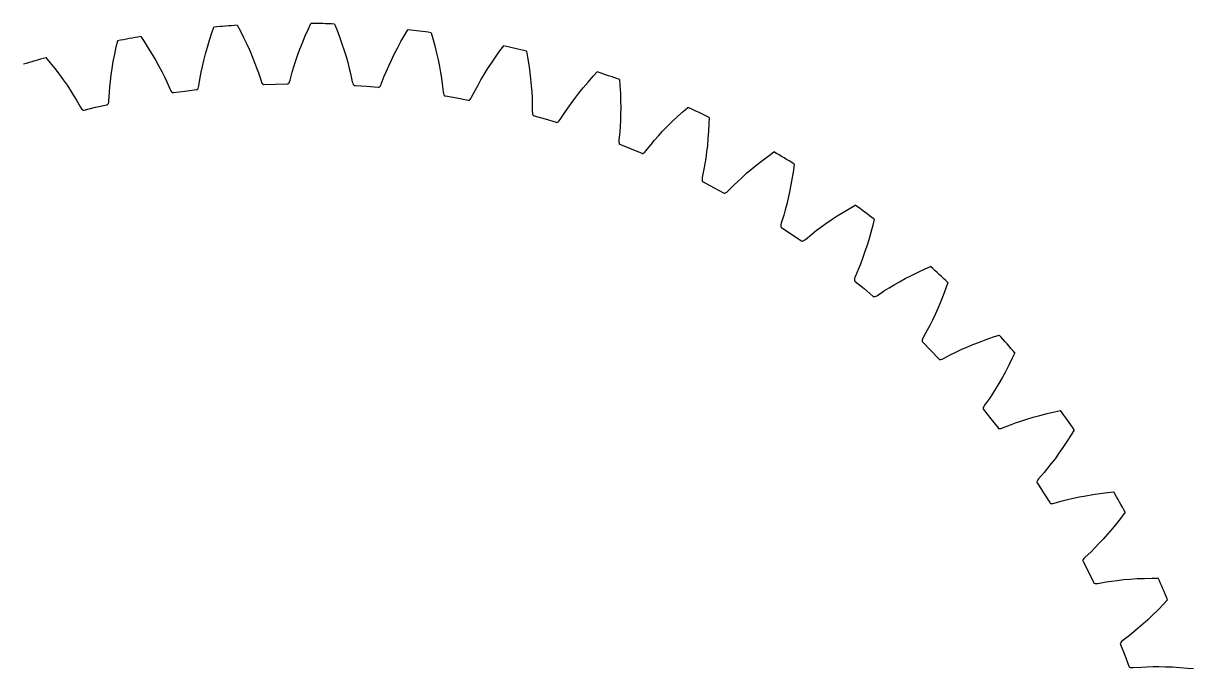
# Model space of a CAD drawing. Extents: x -27 to 210, y -94 to 94.
# Drawn here: x 88 to 205.2, y 29.9 to 94.5 of the extents above; entities that cross this region are included whole.
import ezdxf

# ---------------------------------------------------------------- set-up
doc = ezdxf.new("R2010")
doc.units = 0

msp = doc.modelspace()

# ---------------------------------------------------------------- linework, layer by layer
at = {"layer": 'layer0'}
for p, q in [((106.84, 93.55), (107.03, 94.12)), ((109.38, 94.3), (109.67, 93.77)), ((109.67, 93.77), (110.01, 93.08)), ((116.19, 93.23), (116.5, 93.94)), ((116.5, 93.94), (116.75, 94.49)), ((119.11, 94.43), (119.34, 93.87)), ((119.34, 93.87), (119.61, 93.15)), ((126.15, 93.34), (126.46, 93.86)), ((97.26, 92.16), (97.4, 92.75)), ((99.72, 93.17), (100.06, 92.67)), ((100.06, 92.67), (100.47, 92.02)), ((106.39, 92.1), (106.6, 92.81)), ((106.6, 92.81), (106.84, 93.55)), ((110.01, 93.08), (110.33, 92.41)), ((115.9, 92.55), (116.19, 93.23)), ((119.61, 93.15), (119.86, 92.45)), ((125.42, 92.02), (125.77, 92.67)), ((125.77, 92.67), (126.15, 93.34)), ((128.8, 93.56), (128.97, 92.98)), ((128.97, 92.98), (129.17, 92.23)), ((97.1, 91.4), (97.26, 92.16)), ((100.47, 92.02), (100.86, 91.39)), ((106.04, 90.79), (106.2, 91.43)), ((106.2, 91.43), (106.39, 92.1)), ((110.33, 92.41), (110.62, 91.77)), ((110.62, 91.77), (110.88, 91.17)), ((115.42, 91.28), (115.65, 91.9)), ((115.65, 91.9), (115.9, 92.55)), ((119.86, 92.45), (120.08, 91.79)), ((120.08, 91.79), (120.28, 91.16)), ((125.1, 91.4), (125.42, 92.02)), ((129.17, 92.23), (129.34, 91.51)), ((129.34, 91.51), (129.49, 90.83)), ((135.24, 91.12), (135.69, 91.75)), ((135.69, 91.75), (136.06, 92.24)), ((138.35, 91.7), (138.46, 91.1)), ((90.22, 91.06), (90.61, 90.59)), ((90.61, 90.59), (91.09, 89.98)), ((96.85, 89.99), (96.96, 90.68)), ((96.96, 90.68), (97.1, 91.4)), ((100.86, 91.39), (101.21, 90.79)), ((101.21, 90.79), (101.53, 90.21)), ((105.9, 90.18), (106.04, 90.79)), ((110.88, 91.17), (111.11, 90.59)), ((111.11, 90.59), (111.32, 90.04)), ((115.04, 90.14), (115.22, 90.69)), ((115.22, 90.69), (115.42, 91.28)), ((120.28, 91.16), (120.45, 90.56)), ((120.45, 90.56), (120.6, 89.99)), ((124.55, 90.24), (124.81, 90.81)), ((124.81, 90.81), (125.1, 91.4)), ((129.49, 90.83), (129.62, 90.18)), ((134.45, 89.93), (134.83, 90.51)), ((134.83, 90.51), (135.24, 91.12)), ((138.46, 91.1), (138.58, 90.34)), ((138.58, 90.34), (138.68, 89.6)), ((91.09, 89.98), (91.54, 89.4)), ((91.54, 89.4), (91.95, 88.84)), ((96.67, 88.72), (96.75, 89.34)), ((96.75, 89.34), (96.85, 89.99)), ((101.53, 90.21), (101.82, 89.66)), ((101.82, 89.66), (102.08, 89.13)), ((102.08, 89.13), (102.32, 88.64)), ((105.54, 88.25), (105.67, 89.07)), ((105.67, 89.07), (105.77, 89.61)), ((105.77, 89.61), (105.9, 90.18)), ((111.32, 90.04), (111.5, 89.53)), ((111.5, 89.53), (111.76, 88.73)), ((114.67, 88.8), (114.88, 89.61)), ((114.88, 89.61), (115.04, 90.14)), ((120.6, 89.99), (120.73, 89.46)), ((120.73, 89.46), (120.9, 88.64)), ((123.8, 88.42), (124.1, 89.2)), ((124.1, 89.2), (124.31, 89.71)), ((124.31, 89.71), (124.55, 90.24)), ((129.62, 90.18), (129.73, 89.57)), ((129.73, 89.57), (129.83, 88.99)), ((133.78, 88.83), (134.1, 89.37)), ((134.1, 89.37), (134.45, 89.93)), ((138.68, 89.6), (138.76, 88.91)), ((144.51, 88.61), (145.02, 89.19)), ((145.02, 89.19), (145.43, 89.63)), ((91.95, 88.84), (92.33, 88.29)), ((92.33, 88.29), (92.67, 87.77)), ((96.57, 87.59), (96.61, 88.14)), ((96.61, 88.14), (96.67, 88.72)), ((102.32, 88.64), (102.66, 87.87)), ((105.41, 87.9), (105.46, 87.98)), ((105.46, 87.98), (105.51, 88.09)), ((105.51, 88.09), (105.54, 88.25)), ((111.76, 88.73), (111.82, 88.58)), ((111.82, 88.58), (111.88, 88.47)), ((111.88, 88.47), (111.94, 88.41)), ((111.94, 88.41), (111.98, 88.39)), ((111.98, 88.39), (112.01, 88.38)), ((112.01, 88.38), (112.07, 88.38)), ((112.07, 88.38), (113.22, 88.42)), ((113.22, 88.42), (114.38, 88.44)), ((114.38, 88.44), (114.44, 88.44)), ((114.44, 88.44), (114.47, 88.45)), ((114.47, 88.45), (114.5, 88.47)), ((114.5, 88.47), (114.56, 88.54)), ((114.56, 88.54), (114.62, 88.65)), ((114.62, 88.65), (114.67, 88.8)), ((120.9, 88.64), (120.95, 88.49)), ((120.95, 88.49), (121, 88.38)), ((121, 88.38), (121.05, 88.3)), ((121.05, 88.3), (121.08, 88.28)), ((121.08, 88.28), (121.12, 88.27)), ((121.12, 88.27), (121.17, 88.27)), ((121.17, 88.27), (122.33, 88.19)), ((122.33, 88.19), (123.48, 88.09)), ((123.48, 88.09), (123.54, 88.08)), ((123.54, 88.08), (123.57, 88.09)), ((123.57, 88.09), (123.6, 88.11)), ((123.6, 88.11), (123.67, 88.17)), ((123.67, 88.17), (123.74, 88.27)), ((123.74, 88.27), (123.8, 88.42)), ((129.83, 88.99), (129.9, 88.45)), ((129.9, 88.45), (129.99, 87.62)), ((133.23, 87.84), (133.49, 88.32)), ((133.49, 88.32), (133.78, 88.83)), ((138.76, 88.91), (138.82, 88.25)), ((138.82, 88.25), (138.87, 87.63)), ((143.59, 87.51), (144.03, 88.05)), ((144.03, 88.05), (144.51, 88.61)), ((147.66, 88.86), (147.7, 88.26)), ((147.7, 88.26), (147.75, 87.48)), ((92.67, 87.77), (92.99, 87.28)), ((92.99, 87.28), (93.27, 86.81)), ((93.27, 86.81), (93.69, 86.09)), ((96.5, 86.6), (96.52, 86.75)), ((96.52, 86.75), (96.57, 87.59)), ((102.66, 87.87), (102.73, 87.73)), ((102.73, 87.73), (102.8, 87.63)), ((102.8, 87.63), (102.87, 87.57)), ((102.87, 87.57), (102.91, 87.56)), ((102.91, 87.56), (102.94, 87.55)), ((102.94, 87.55), (103, 87.56)), ((103, 87.56), (104.14, 87.72)), ((104.14, 87.72), (105.29, 87.86)), ((105.29, 87.86), (105.35, 87.87)), ((105.35, 87.87), (105.38, 87.88)), ((105.38, 87.88), (105.41, 87.9)), ((129.99, 87.62), (130.02, 87.46)), ((130.02, 87.46), (130.05, 87.34)), ((130.05, 87.34), (130.1, 87.26)), ((130.1, 87.26), (130.13, 87.24)), ((130.13, 87.24), (130.16, 87.23)), ((130.16, 87.23), (130.22, 87.22)), ((130.22, 87.22), (131.36, 87.02)), ((131.36, 87.02), (132.49, 86.8)), ((132.49, 86.8), (132.55, 86.79)), ((132.55, 86.79), (132.58, 86.79)), ((132.58, 86.79), (132.62, 86.81)), ((132.62, 86.81), (132.69, 86.86)), ((132.69, 86.86), (132.77, 86.96)), ((132.77, 86.96), (132.85, 87.1)), ((132.85, 87.1), (133.23, 87.84)), ((138.87, 87.63), (138.9, 87.05)), ((138.9, 87.05), (138.92, 86.5)), ((142.81, 86.48), (143.19, 86.98)), ((143.19, 86.98), (143.59, 87.51)), ((147.75, 87.48), (147.77, 86.75)), ((147.77, 86.75), (147.78, 86.05)), ((93.69, 86.09), (93.78, 85.95)), ((93.78, 85.95), (93.86, 85.86)), ((93.86, 85.86), (93.94, 85.81)), ((93.94, 85.81), (93.97, 85.8)), ((93.97, 85.8), (94, 85.8)), ((94, 85.8), (94.06, 85.81)), ((94.06, 85.81), (95.18, 86.09)), ((95.18, 86.09), (96.31, 86.34)), ((96.31, 86.34), (96.37, 86.36)), ((96.37, 86.36), (96.4, 86.37)), ((96.4, 86.37), (96.42, 86.4)), ((96.42, 86.4), (96.47, 86.48)), ((96.47, 86.48), (96.5, 86.6)), ((138.92, 86.5), (138.92, 85.66)), ((138.92, 85.66), (138.93, 85.5)), ((142.17, 85.56), (142.47, 86.01)), ((142.47, 86.01), (142.81, 86.48)), ((147.78, 86.05), (147.77, 85.39)), ((153.47, 85.16), (154.04, 85.68)), ((154.04, 85.68), (154.49, 86.08)), ((138.93, 85.5), (138.96, 85.38)), ((138.96, 85.38), (139, 85.3)), ((139, 85.3), (139.02, 85.27)), ((139.02, 85.27), (139.05, 85.26)), ((139.05, 85.26), (139.11, 85.24)), ((139.11, 85.24), (140.22, 84.93)), ((140.22, 84.93), (141.33, 84.6)), ((141.33, 84.6), (141.38, 84.58)), ((141.38, 84.58), (141.42, 84.58)), ((141.42, 84.58), (141.45, 84.59)), ((141.45, 84.59), (141.53, 84.63)), ((141.53, 84.63), (141.62, 84.72)), ((141.62, 84.72), (141.71, 84.85)), ((141.71, 84.85), (142.17, 85.56)), ((147.76, 84.76), (147.73, 84.18)), ((147.77, 85.39), (147.76, 84.76)), ((152.44, 84.15), (152.93, 84.65)), ((152.93, 84.65), (153.47, 85.16)), ((156.61, 84.48), (156.57, 83.7)), ((156.63, 85.08), (156.61, 84.48)), ((147.69, 83.64), (147.6, 82.8)), ((147.73, 84.18), (147.69, 83.64)), ((151.17, 82.78), (151.56, 83.22)), ((151.56, 83.22), (151.98, 83.68)), ((151.98, 83.68), (152.44, 84.15)), ((156.57, 83.7), (156.52, 82.97)), ((147.6, 82.8), (147.6, 82.64)), ((147.6, 82.64), (147.61, 82.52)), ((147.61, 82.52), (147.64, 82.43)), ((147.64, 82.43), (147.67, 82.4)), ((147.67, 82.4), (147.69, 82.38)), ((147.69, 82.38), (147.75, 82.36)), ((147.75, 82.36), (148.82, 81.93)), ((150.3, 81.71), (150.82, 82.36)), ((150.82, 82.36), (151.17, 82.78)), ((156.46, 82.27), (156.38, 81.62)), ((156.52, 82.97), (156.46, 82.27)), ((148.82, 81.93), (149.89, 81.49)), ((149.89, 81.49), (149.94, 81.47)), ((149.94, 81.47), (149.98, 81.46)), ((149.98, 81.46), (150.01, 81.47)), ((150.01, 81.47), (150.1, 81.51)), ((150.1, 81.51), (150.19, 81.59)), ((150.19, 81.59), (150.3, 81.71)), ((156.3, 81), (156.21, 80.42)), ((156.38, 81.62), (156.3, 81)), ((162.02, 80.8), (162.64, 81.27)), ((162.64, 81.27), (163.13, 81.62)), ((156.12, 79.88), (155.95, 79.06)), ((156.21, 80.42), (156.12, 79.88)), ((160.39, 79.48), (160.9, 79.91)), ((160.9, 79.91), (161.44, 80.35)), ((161.44, 80.35), (162.02, 80.8)), ((165.08, 79.8), (164.96, 79.04)), ((165.16, 80.4), (165.08, 79.8)), ((155.95, 79.06), (155.93, 78.9)), ((155.93, 78.9), (155.93, 78.78)), ((155.93, 78.78), (155.95, 78.69)), ((155.95, 78.69), (155.97, 78.66)), ((155.97, 78.66), (155.99, 78.64)), ((155.99, 78.64), (156.05, 78.61)), ((156.05, 78.61), (157.07, 78.07)), ((159.1, 78.29), (159.5, 78.67)), ((159.5, 78.67), (159.93, 79.07)), ((159.93, 79.07), (160.39, 79.48)), ((164.96, 79.04), (164.83, 78.31)), ((157.07, 78.07), (158.09, 77.52)), ((158.09, 77.52), (158.14, 77.5)), ((158.14, 77.5), (158.17, 77.49)), ((158.17, 77.49), (158.21, 77.49)), ((158.21, 77.49), (158.29, 77.52)), ((158.29, 77.52), (158.4, 77.59)), ((158.4, 77.59), (158.52, 77.69)), ((158.52, 77.69), (159.1, 78.29)), ((164.7, 77.63), (164.56, 76.98)), ((164.83, 78.31), (164.7, 77.63)), ((164.41, 76.37), (164.26, 75.81)), ((164.56, 76.98), (164.41, 76.37)), ((170.75, 75.99), (171.27, 76.29)), ((164.11, 75.28), (163.86, 74.48)), ((164.26, 75.81), (164.11, 75.28)), ((168.87, 74.82), (169.46, 75.2)), ((169.46, 75.2), (170.08, 75.59)), ((170.08, 75.59), (170.75, 75.99)), ((163.82, 74.33), (163.81, 74.2)), ((163.81, 74.2), (163.83, 74.11)), ((163.86, 74.48), (163.82, 74.33)), ((163.83, 74.11), (163.84, 74.08)), ((163.84, 74.08), (163.86, 74.06)), ((163.86, 74.06), (163.91, 74.02)), ((163.91, 74.02), (164.88, 73.38)), ((167.35, 73.73), (167.82, 74.08)), ((167.82, 74.08), (168.33, 74.44)), ((168.33, 74.44), (168.87, 74.82)), ((173.02, 74.28), (172.82, 73.53)), ((173.16, 74.87), (173.02, 74.28)), ((164.88, 73.38), (165.83, 72.73)), ((165.83, 72.73), (165.88, 72.7)), ((165.88, 72.7), (165.91, 72.69)), ((165.91, 72.69), (165.95, 72.69)), ((165.95, 72.69), (166.04, 72.71)), ((166.04, 72.71), (166.15, 72.77)), ((166.15, 72.77), (166.28, 72.86)), ((166.28, 72.86), (166.92, 73.39)), ((166.92, 73.39), (167.35, 73.73)), ((172.62, 72.82), (172.42, 72.16)), ((172.82, 73.53), (172.62, 72.82)), ((172.21, 71.53), (172.01, 70.94)), ((172.42, 72.16), (172.21, 71.53)), ((171.8, 70.39), (171.6, 69.89)), ((172.01, 70.94), (171.8, 70.39)), ((171.6, 69.89), (171.26, 69.12)), ((176.28, 68.93), (176.9, 69.25)), ((176.9, 69.25), (177.56, 69.58)), ((177.56, 69.58), (178.27, 69.9)), ((178.27, 69.9), (178.82, 70.15)), ((171.21, 68.97), (171.19, 68.84)), ((171.19, 68.84), (171.19, 68.75)), ((171.19, 68.75), (171.2, 68.72)), ((171.2, 68.72), (171.22, 68.69)), ((171.26, 69.12), (171.21, 68.97)), ((171.22, 68.69), (171.27, 68.65)), ((171.27, 68.65), (172.16, 67.92)), ((174.2, 67.72), (174.66, 68.01)), ((174.66, 68.01), (175.16, 68.31)), ((175.16, 68.31), (175.7, 68.62)), ((175.7, 68.62), (176.28, 68.93)), ((180.55, 68.55), (180.35, 67.98)), ((172.16, 67.92), (173.04, 67.17)), ((173.04, 67.17), (173.09, 67.14)), ((173.09, 67.14), (173.12, 67.12)), ((173.12, 67.12), (173.15, 67.11)), ((173.15, 67.11), (173.24, 67.13)), ((173.24, 67.13), (173.36, 67.17)), ((173.36, 67.17), (173.5, 67.25)), ((173.5, 67.25), (174.2, 67.72)), ((180.08, 67.25), (179.81, 66.56)), ((180.35, 67.98), (180.08, 67.25)), ((179.54, 65.92), (179.27, 65.32)), ((179.81, 66.56), (179.54, 65.92)), ((179, 64.75), (178.74, 64.23)), ((179.27, 65.32), (179, 64.75)), ((178.49, 63.75), (178.08, 63.02)), ((178.74, 64.23), (178.49, 63.75)), ((177.97, 62.75), (177.96, 62.66)), ((177.96, 62.66), (177.97, 62.63)), ((178.01, 62.87), (177.97, 62.75)), ((177.97, 62.63), (177.99, 62.6)), ((177.99, 62.6), (178.03, 62.56)), ((178.08, 63.02), (178.01, 62.87)), ((178.03, 62.56), (178.84, 61.73)), ((182.44, 62.06), (183.05, 62.32)), ((183.05, 62.32), (183.7, 62.57)), ((183.7, 62.57), (184.39, 62.83)), ((184.39, 62.83), (185.12, 63.08)), ((185.12, 63.08), (185.7, 63.27)), ((178.84, 61.73), (179.65, 60.9)), ((180.11, 60.93), (180.85, 61.32)), ((180.85, 61.32), (181.34, 61.56)), ((181.34, 61.56), (181.87, 61.81)), ((181.87, 61.81), (182.44, 62.06)), ((187, 60.95), (186.65, 60.25)), ((187.26, 61.49), (187, 60.95)), ((179.65, 60.9), (179.69, 60.86)), ((179.69, 60.86), (179.71, 60.84)), ((179.71, 60.84), (179.75, 60.83)), ((179.75, 60.83), (179.84, 60.83)), ((179.84, 60.83), (179.96, 60.87)), ((179.96, 60.87), (180.11, 60.93)), ((186.65, 60.25), (186.31, 59.6)), ((185.98, 58.99), (185.64, 58.42)), ((186.31, 59.6), (185.98, 58.99)), ((185.32, 57.88), (185.01, 57.39)), ((185.64, 58.42), (185.32, 57.88)), ((184.71, 56.93), (184.22, 56.25)), ((185.01, 57.39), (184.71, 56.93)), ((184.09, 56), (184.08, 55.91)), ((184.08, 55.91), (184.08, 55.87)), ((184.08, 55.87), (184.1, 55.84)), ((184.14, 56.11), (184.09, 56)), ((184.1, 55.84), (184.13, 55.8)), ((184.13, 55.8), (184.86, 54.89)), ((184.22, 56.25), (184.14, 56.11)), ((189.1, 55.04), (189.77, 55.23)), ((189.77, 55.23), (190.48, 55.41)), ((190.48, 55.41), (191.24, 55.59)), ((191.24, 55.59), (191.83, 55.71)), ((184.86, 54.89), (185.57, 53.98)), ((185.57, 53.98), (185.6, 53.94)), ((185.6, 53.94), (185.63, 53.92)), ((185.63, 53.92), (185.66, 53.9)), ((185.75, 53.9), (185.88, 53.92)), ((185.88, 53.92), (186.03, 53.97)), ((186.03, 53.97), (186.81, 54.28)), ((186.81, 54.28), (187.32, 54.47)), ((187.32, 54.47), (187.87, 54.66)), ((187.87, 54.66), (188.47, 54.85)), ((188.47, 54.85), (189.1, 55.04)), ((185.66, 53.9), (185.75, 53.9)), ((192.88, 53.27), (192.47, 52.62)), ((193.2, 53.79), (192.88, 53.27)), ((192.06, 52), (191.67, 51.43)), ((192.47, 52.62), (192.06, 52)), ((191.28, 50.89), (190.9, 50.4)), ((191.67, 51.43), (191.28, 50.89)), ((190.19, 49.52), (189.64, 48.88)), ((190.54, 49.94), (190.19, 49.52)), ((190.9, 50.4), (190.54, 49.94)), ((189.48, 48.65), (189.46, 48.56)), ((189.46, 48.56), (189.46, 48.52)), ((189.46, 48.52), (189.47, 48.49)), ((189.47, 48.49), (189.51, 48.44)), ((189.55, 48.76), (189.48, 48.65)), ((189.51, 48.44), (190.13, 47.47)), ((189.64, 48.88), (189.55, 48.76)), ((190.13, 47.47), (190.75, 46.49)), ((192.54, 46.8), (193.11, 46.93)), ((193.11, 46.93), (193.72, 47.06)), ((193.72, 47.06), (194.37, 47.18)), ((194.37, 47.18), (195.06, 47.3)), ((195.06, 47.3), (195.78, 47.41)), ((195.78, 47.41), (196.55, 47.5)), ((196.55, 47.5), (197.15, 47.57)), ((190.75, 46.49), (190.78, 46.44)), ((190.78, 46.44), (190.8, 46.42)), ((190.8, 46.42), (190.83, 46.4)), ((190.83, 46.4), (190.92, 46.39)), ((190.92, 46.39), (191.05, 46.39)), ((191.05, 46.39), (191.2, 46.43)), ((191.2, 46.43), (192.01, 46.66)), ((192.01, 46.66), (192.54, 46.8)), ((197.95, 45.03), (197.47, 44.42)), ((198.32, 45.52), (197.95, 45.03)), ((197.01, 43.86), (196.55, 43.33)), ((197.47, 44.42), (197.01, 43.86)), ((195.68, 42.38), (195.28, 41.96)), ((196.11, 42.83), (195.68, 42.38)), ((196.55, 43.33), (196.11, 42.83)), ((194.89, 41.57), (194.28, 41)), ((195.28, 41.96), (194.89, 41.57)), ((194.09, 40.78), (194.06, 40.7)), ((194.06, 40.7), (194.06, 40.66)), ((194.06, 40.66), (194.07, 40.63)), ((194.07, 40.63), (194.09, 40.58)), ((194.17, 40.88), (194.09, 40.78)), ((194.09, 40.58), (194.62, 39.55)), ((194.28, 41), (194.17, 40.88)), ((194.62, 39.55), (195.13, 38.51)), ((196.94, 38.63), (197.52, 38.7)), ((197.52, 38.7), (198.14, 38.77)), ((198.14, 38.77), (198.8, 38.82)), ((198.8, 38.82), (199.5, 38.87)), ((199.5, 38.87), (200.23, 38.9)), ((200.23, 38.9), (201.01, 38.92)), ((201.01, 38.92), (201.61, 38.92)), ((195.13, 38.51), (195.15, 38.46)), ((195.15, 38.46), (195.17, 38.43)), ((195.17, 38.43), (195.21, 38.41)), ((195.21, 38.41), (195.29, 38.38)), ((195.29, 38.38), (195.42, 38.38)), ((195.42, 38.38), (195.58, 38.4)), ((195.58, 38.4), (196.4, 38.55)), ((196.4, 38.55), (196.94, 38.63)), ((202.56, 36.76), (202.15, 36.32)), ((201.08, 35.24), (200.58, 34.76)), ((201.61, 35.76), (201.08, 35.24)), ((202.15, 36.32), (201.61, 35.76)), ((200.09, 34.32), (199.62, 33.91)), ((200.58, 34.76), (200.09, 34.32)), ((198.74, 33.19), (198.07, 32.68)), ((199.17, 33.53), (198.74, 33.19)), ((199.62, 33.91), (199.17, 33.53)), ((197.83, 32.4), (197.82, 32.37)), ((197.82, 32.37), (197.83, 32.33)), ((197.87, 32.49), (197.83, 32.4)), ((197.83, 32.33), (197.85, 32.28)), ((197.85, 32.28), (198.26, 31.2)), ((197.95, 32.58), (197.87, 32.49)), ((198.07, 32.68), (197.95, 32.58)), ((198.26, 31.2), (198.67, 30.12)), ((198.67, 30.12), (198.69, 30.06)), ((198.69, 30.06), (198.7, 30.03)), ((198.7, 30.03), (198.73, 30.01)), ((198.73, 30.01), (198.82, 29.98)), ((198.82, 29.98), (198.94, 29.96)), ((198.94, 29.96), (199.1, 29.96)), ((199.1, 29.96), (199.94, 30.02)), ((199.94, 30.02), (200.48, 30.05)), ((200.48, 30.05), (201.07, 30.06)), ((201.07, 30.06), (201.69, 30.06)), ((201.69, 30.06), (202.35, 30.05)), ((202.35, 30.05), (203.05, 30.03)), ((203.05, 30.03), (203.78, 29.98)), ((203.78, 29.98), (204.56, 29.92)), ((204.56, 29.92), (205.16, 29.86))]:
    msp.add_line(p, q, dxfattribs=at)
for start, end in [(93.7109, 95.1416), (87.8093, 89.2399), (81.9076, 83.3383), (99.6125, 101.0432), (76.006, 77.4367), (105.5142, 106.9448), (70.1043, 71.535), (64.2027, 65.6334), (58.3011, 59.7317), (52.3994, 53.8301), (46.4978, 47.9285), (40.5961, 42.0268), (34.6945, 36.1252), (28.7929, 30.2235), (22.8912, 24.3219)]:
    msp.add_arc((115.5, 0), 94.5, start, end, dxfattribs=at)
at = {"layer": 'layer2'}
for p, q in [((106.84, 93.55), (107.03, 94.12)), ((109.38, 94.3), (109.67, 93.77)), ((109.67, 93.77), (110.01, 93.08)), ((116.19, 93.23), (116.5, 93.94)), ((116.5, 93.94), (116.75, 94.49)), ((119.11, 94.43), (119.34, 93.87)), ((119.34, 93.87), (119.61, 93.15)), ((126.15, 93.34), (126.46, 93.86)), ((97.26, 92.16), (97.4, 92.75)), ((99.72, 93.17), (100.06, 92.67)), ((100.06, 92.67), (100.47, 92.02)), ((106.39, 92.1), (106.6, 92.81)), ((106.6, 92.81), (106.84, 93.55)), ((110.01, 93.08), (110.33, 92.41)), ((115.9, 92.55), (116.19, 93.23)), ((119.61, 93.15), (119.86, 92.45)), ((125.42, 92.02), (125.77, 92.67)), ((125.77, 92.67), (126.15, 93.34)), ((128.8, 93.56), (128.97, 92.98)), ((128.97, 92.98), (129.17, 92.23)), ((97.1, 91.4), (97.26, 92.16)), ((100.47, 92.02), (100.86, 91.39)), ((106.04, 90.79), (106.2, 91.43)), ((106.2, 91.43), (106.39, 92.1)), ((110.33, 92.41), (110.62, 91.77)), ((110.62, 91.77), (110.88, 91.17)), ((115.42, 91.28), (115.65, 91.9)), ((115.65, 91.9), (115.9, 92.55)), ((119.86, 92.45), (120.08, 91.79)), ((120.08, 91.79), (120.28, 91.16)), ((125.1, 91.4), (125.42, 92.02)), ((129.17, 92.23), (129.34, 91.51)), ((129.34, 91.51), (129.49, 90.83)), ((135.24, 91.12), (135.69, 91.75)), ((135.69, 91.75), (136.06, 92.24)), ((138.35, 91.7), (138.46, 91.1)), ((90.22, 91.06), (90.61, 90.59)), ((90.61, 90.59), (91.09, 89.98)), ((96.85, 89.99), (96.96, 90.68)), ((96.96, 90.68), (97.1, 91.4)), ((100.86, 91.39), (101.21, 90.79)), ((101.21, 90.79), (101.53, 90.21)), ((105.9, 90.18), (106.04, 90.79)), ((110.88, 91.17), (111.11, 90.59)), ((111.11, 90.59), (111.32, 90.04)), ((115.04, 90.14), (115.22, 90.69)), ((115.22, 90.69), (115.42, 91.28)), ((120.28, 91.16), (120.45, 90.56)), ((120.45, 90.56), (120.6, 89.99)), ((124.55, 90.24), (124.81, 90.81)), ((124.81, 90.81), (125.1, 91.4)), ((129.49, 90.83), (129.62, 90.18)), ((134.45, 89.93), (134.83, 90.51)), ((134.83, 90.51), (135.24, 91.12)), ((138.46, 91.1), (138.58, 90.34)), ((138.58, 90.34), (138.68, 89.6)), ((91.09, 89.98), (91.54, 89.4)), ((91.54, 89.4), (91.95, 88.84)), ((96.67, 88.72), (96.75, 89.34)), ((96.75, 89.34), (96.85, 89.99)), ((101.53, 90.21), (101.82, 89.66)), ((101.82, 89.66), (102.08, 89.13)), ((102.08, 89.13), (102.32, 88.64)), ((105.54, 88.25), (105.67, 89.07)), ((105.67, 89.07), (105.77, 89.61)), ((105.77, 89.61), (105.9, 90.18)), ((111.32, 90.04), (111.5, 89.53)), ((111.5, 89.53), (111.76, 88.73)), ((114.67, 88.8), (114.88, 89.61)), ((114.88, 89.61), (115.04, 90.14)), ((120.6, 89.99), (120.73, 89.46)), ((120.73, 89.46), (120.9, 88.64)), ((123.8, 88.42), (124.1, 89.2)), ((124.1, 89.2), (124.31, 89.71)), ((124.31, 89.71), (124.55, 90.24)), ((129.62, 90.18), (129.73, 89.57)), ((129.73, 89.57), (129.83, 88.99)), ((133.78, 88.83), (134.1, 89.37)), ((134.1, 89.37), (134.45, 89.93)), ((138.68, 89.6), (138.76, 88.91)), ((144.51, 88.61), (145.02, 89.19)), ((145.02, 89.19), (145.43, 89.63)), ((91.95, 88.84), (92.33, 88.29)), ((92.33, 88.29), (92.67, 87.77)), ((96.57, 87.59), (96.61, 88.14)), ((96.61, 88.14), (96.67, 88.72)), ((102.32, 88.64), (102.66, 87.87)), ((105.41, 87.9), (105.46, 87.98)), ((105.46, 87.98), (105.51, 88.09)), ((105.51, 88.09), (105.54, 88.25)), ((111.76, 88.73), (111.82, 88.58)), ((111.82, 88.58), (111.88, 88.47)), ((111.88, 88.47), (111.94, 88.41)), ((111.94, 88.41), (111.98, 88.39)), ((111.98, 88.39), (112.01, 88.38)), ((112.01, 88.38), (112.07, 88.38)), ((112.07, 88.38), (113.22, 88.42)), ((113.22, 88.42), (114.38, 88.44)), ((114.38, 88.44), (114.44, 88.44)), ((114.44, 88.44), (114.47, 88.45)), ((114.47, 88.45), (114.5, 88.47)), ((114.5, 88.47), (114.56, 88.54)), ((114.56, 88.54), (114.62, 88.65)), ((114.62, 88.65), (114.67, 88.8)), ((120.9, 88.64), (120.95, 88.49)), ((120.95, 88.49), (121, 88.38)), ((121, 88.38), (121.05, 88.3)), ((121.05, 88.3), (121.08, 88.28)), ((121.08, 88.28), (121.12, 88.27)), ((121.12, 88.27), (121.17, 88.27)), ((121.17, 88.27), (122.33, 88.19)), ((122.33, 88.19), (123.48, 88.09)), ((123.48, 88.09), (123.54, 88.08)), ((123.54, 88.08), (123.57, 88.09)), ((123.57, 88.09), (123.6, 88.11)), ((123.6, 88.11), (123.67, 88.17)), ((123.67, 88.17), (123.74, 88.27)), ((123.74, 88.27), (123.8, 88.42)), ((129.83, 88.99), (129.9, 88.45)), ((129.9, 88.45), (129.99, 87.62)), ((133.23, 87.84), (133.49, 88.32)), ((133.49, 88.32), (133.78, 88.83)), ((138.76, 88.91), (138.82, 88.25)), ((138.82, 88.25), (138.87, 87.63)), ((143.59, 87.51), (144.03, 88.05)), ((144.03, 88.05), (144.51, 88.61)), ((147.66, 88.86), (147.7, 88.26)), ((147.7, 88.26), (147.75, 87.48)), ((92.67, 87.77), (92.99, 87.28)), ((92.99, 87.28), (93.27, 86.81)), ((93.27, 86.81), (93.69, 86.09)), ((96.5, 86.6), (96.52, 86.75)), ((96.52, 86.75), (96.57, 87.59)), ((102.66, 87.87), (102.73, 87.73)), ((102.73, 87.73), (102.8, 87.63)), ((102.8, 87.63), (102.87, 87.57)), ((102.87, 87.57), (102.91, 87.56)), ((102.91, 87.56), (102.94, 87.55)), ((102.94, 87.55), (103, 87.56)), ((103, 87.56), (104.14, 87.72)), ((104.14, 87.72), (105.29, 87.86)), ((105.29, 87.86), (105.35, 87.87)), ((105.35, 87.87), (105.38, 87.88)), ((105.38, 87.88), (105.41, 87.9)), ((129.99, 87.62), (130.02, 87.46)), ((130.02, 87.46), (130.05, 87.34)), ((130.05, 87.34), (130.1, 87.26)), ((130.1, 87.26), (130.13, 87.24)), ((130.13, 87.24), (130.16, 87.23)), ((130.16, 87.23), (130.22, 87.22)), ((130.22, 87.22), (131.36, 87.02)), ((131.36, 87.02), (132.49, 86.8)), ((132.49, 86.8), (132.55, 86.79)), ((132.55, 86.79), (132.58, 86.79)), ((132.58, 86.79), (132.62, 86.81)), ((132.62, 86.81), (132.69, 86.86)), ((132.69, 86.86), (132.77, 86.96)), ((132.77, 86.96), (132.85, 87.1)), ((132.85, 87.1), (133.23, 87.84)), ((138.87, 87.63), (138.9, 87.05)), ((138.9, 87.05), (138.92, 86.5)), ((142.81, 86.48), (143.19, 86.98)), ((143.19, 86.98), (143.59, 87.51)), ((147.75, 87.48), (147.77, 86.75)), ((147.77, 86.75), (147.78, 86.05)), ((93.69, 86.09), (93.78, 85.95)), ((93.78, 85.95), (93.86, 85.86)), ((93.86, 85.86), (93.94, 85.81)), ((93.94, 85.81), (93.97, 85.8)), ((93.97, 85.8), (94, 85.8)), ((94, 85.8), (94.06, 85.81)), ((94.06, 85.81), (95.18, 86.09)), ((95.18, 86.09), (96.31, 86.34)), ((96.31, 86.34), (96.37, 86.36)), ((96.37, 86.36), (96.4, 86.37)), ((96.4, 86.37), (96.42, 86.4)), ((96.42, 86.4), (96.47, 86.48)), ((96.47, 86.48), (96.5, 86.6)), ((138.92, 86.5), (138.92, 85.66)), ((138.92, 85.66), (138.93, 85.5)), ((142.17, 85.56), (142.47, 86.01)), ((142.47, 86.01), (142.81, 86.48)), ((147.78, 86.05), (147.77, 85.39)), ((153.47, 85.16), (154.04, 85.68)), ((154.04, 85.68), (154.49, 86.08)), ((138.93, 85.5), (138.96, 85.38)), ((138.96, 85.38), (139, 85.3)), ((139, 85.3), (139.02, 85.27)), ((139.02, 85.27), (139.05, 85.26)), ((139.05, 85.26), (139.11, 85.24)), ((139.11, 85.24), (140.22, 84.93)), ((140.22, 84.93), (141.33, 84.6)), ((141.33, 84.6), (141.38, 84.58)), ((141.38, 84.58), (141.42, 84.58)), ((141.42, 84.58), (141.45, 84.59)), ((141.45, 84.59), (141.53, 84.63)), ((141.53, 84.63), (141.62, 84.72)), ((141.62, 84.72), (141.71, 84.85)), ((141.71, 84.85), (142.17, 85.56)), ((147.76, 84.76), (147.73, 84.18)), ((147.77, 85.39), (147.76, 84.76)), ((152.44, 84.15), (152.93, 84.65)), ((152.93, 84.65), (153.47, 85.16)), ((156.61, 84.48), (156.57, 83.7)), ((156.63, 85.08), (156.61, 84.48)), ((147.69, 83.64), (147.6, 82.8)), ((147.73, 84.18), (147.69, 83.64)), ((151.17, 82.78), (151.56, 83.22)), ((151.56, 83.22), (151.98, 83.68)), ((151.98, 83.68), (152.44, 84.15)), ((156.57, 83.7), (156.52, 82.97)), ((147.6, 82.8), (147.6, 82.64)), ((147.6, 82.64), (147.61, 82.52)), ((147.61, 82.52), (147.64, 82.43)), ((147.64, 82.43), (147.67, 82.4)), ((147.67, 82.4), (147.69, 82.38)), ((147.69, 82.38), (147.75, 82.36)), ((147.75, 82.36), (148.82, 81.93)), ((150.3, 81.71), (150.82, 82.36)), ((150.82, 82.36), (151.17, 82.78)), ((156.46, 82.27), (156.38, 81.62)), ((156.52, 82.97), (156.46, 82.27)), ((148.82, 81.93), (149.89, 81.49)), ((149.89, 81.49), (149.94, 81.47)), ((149.94, 81.47), (149.98, 81.46)), ((149.98, 81.46), (150.01, 81.47)), ((150.01, 81.47), (150.1, 81.51)), ((150.1, 81.51), (150.19, 81.59)), ((150.19, 81.59), (150.3, 81.71)), ((156.3, 81), (156.21, 80.42)), ((156.38, 81.62), (156.3, 81)), ((162.02, 80.8), (162.64, 81.27)), ((162.64, 81.27), (163.13, 81.62)), ((156.12, 79.88), (155.95, 79.06)), ((156.21, 80.42), (156.12, 79.88)), ((160.39, 79.48), (160.9, 79.91)), ((160.9, 79.91), (161.44, 80.35)), ((161.44, 80.35), (162.02, 80.8)), ((165.08, 79.8), (164.96, 79.04)), ((165.16, 80.4), (165.08, 79.8)), ((155.95, 79.06), (155.93, 78.9)), ((155.93, 78.9), (155.93, 78.78)), ((155.93, 78.78), (155.95, 78.69)), ((155.95, 78.69), (155.97, 78.66)), ((155.97, 78.66), (155.99, 78.64)), ((155.99, 78.64), (156.05, 78.61)), ((156.05, 78.61), (157.07, 78.07)), ((159.1, 78.29), (159.5, 78.67)), ((159.5, 78.67), (159.93, 79.07)), ((159.93, 79.07), (160.39, 79.48)), ((164.96, 79.04), (164.83, 78.31)), ((157.07, 78.07), (158.09, 77.52)), ((158.09, 77.52), (158.14, 77.5)), ((158.14, 77.5), (158.17, 77.49)), ((158.17, 77.49), (158.21, 77.49)), ((158.21, 77.49), (158.29, 77.52)), ((158.29, 77.52), (158.4, 77.59)), ((158.4, 77.59), (158.52, 77.69)), ((158.52, 77.69), (159.1, 78.29)), ((164.7, 77.63), (164.56, 76.98)), ((164.83, 78.31), (164.7, 77.63)), ((164.41, 76.37), (164.26, 75.81)), ((164.56, 76.98), (164.41, 76.37)), ((170.75, 75.99), (171.27, 76.29)), ((164.11, 75.28), (163.86, 74.48)), ((164.26, 75.81), (164.11, 75.28)), ((168.87, 74.82), (169.46, 75.2)), ((169.46, 75.2), (170.08, 75.59)), ((170.08, 75.59), (170.75, 75.99)), ((163.82, 74.33), (163.81, 74.2)), ((163.81, 74.2), (163.83, 74.11)), ((163.86, 74.48), (163.82, 74.33)), ((163.83, 74.11), (163.84, 74.08)), ((163.84, 74.08), (163.86, 74.06)), ((163.86, 74.06), (163.91, 74.02)), ((163.91, 74.02), (164.88, 73.38)), ((167.35, 73.73), (167.82, 74.08)), ((167.82, 74.08), (168.33, 74.44)), ((168.33, 74.44), (168.87, 74.82)), ((173.02, 74.28), (172.82, 73.53)), ((173.16, 74.87), (173.02, 74.28)), ((164.88, 73.38), (165.83, 72.73)), ((165.83, 72.73), (165.88, 72.7)), ((165.88, 72.7), (165.91, 72.69)), ((165.91, 72.69), (165.95, 72.69)), ((165.95, 72.69), (166.04, 72.71)), ((166.04, 72.71), (166.15, 72.77)), ((166.15, 72.77), (166.28, 72.86)), ((166.28, 72.86), (166.92, 73.39)), ((166.92, 73.39), (167.35, 73.73)), ((172.62, 72.82), (172.42, 72.16)), ((172.82, 73.53), (172.62, 72.82)), ((172.21, 71.53), (172.01, 70.94)), ((172.42, 72.16), (172.21, 71.53)), ((171.8, 70.39), (171.6, 69.89)), ((172.01, 70.94), (171.8, 70.39)), ((171.6, 69.89), (171.26, 69.12)), ((176.28, 68.93), (176.9, 69.25)), ((176.9, 69.25), (177.56, 69.58)), ((177.56, 69.58), (178.27, 69.9)), ((178.27, 69.9), (178.82, 70.15)), ((171.21, 68.97), (171.19, 68.84)), ((171.19, 68.84), (171.19, 68.75)), ((171.19, 68.75), (171.2, 68.72)), ((171.2, 68.72), (171.22, 68.69)), ((171.26, 69.12), (171.21, 68.97)), ((171.22, 68.69), (171.27, 68.65)), ((171.27, 68.65), (172.16, 67.92)), ((174.2, 67.72), (174.66, 68.01)), ((174.66, 68.01), (175.16, 68.31)), ((175.16, 68.31), (175.7, 68.62)), ((175.7, 68.62), (176.28, 68.93)), ((180.55, 68.55), (180.35, 67.98)), ((172.16, 67.92), (173.04, 67.17)), ((173.04, 67.17), (173.09, 67.14)), ((173.09, 67.14), (173.12, 67.12)), ((173.12, 67.12), (173.15, 67.11)), ((173.15, 67.11), (173.24, 67.13)), ((173.24, 67.13), (173.36, 67.17)), ((173.36, 67.17), (173.5, 67.25)), ((173.5, 67.25), (174.2, 67.72)), ((180.08, 67.25), (179.81, 66.56)), ((180.35, 67.98), (180.08, 67.25)), ((179.54, 65.92), (179.27, 65.32)), ((179.81, 66.56), (179.54, 65.92)), ((179, 64.75), (178.74, 64.23)), ((179.27, 65.32), (179, 64.75)), ((178.49, 63.75), (178.08, 63.02)), ((178.74, 64.23), (178.49, 63.75)), ((177.97, 62.75), (177.96, 62.66)), ((177.96, 62.66), (177.97, 62.63)), ((178.01, 62.87), (177.97, 62.75)), ((177.97, 62.63), (177.99, 62.6)), ((177.99, 62.6), (178.03, 62.56)), ((178.08, 63.02), (178.01, 62.87)), ((178.03, 62.56), (178.84, 61.73)), ((182.44, 62.06), (183.05, 62.32)), ((183.05, 62.32), (183.7, 62.57)), ((183.7, 62.57), (184.39, 62.83)), ((184.39, 62.83), (185.12, 63.08)), ((185.12, 63.08), (185.7, 63.27)), ((178.84, 61.73), (179.65, 60.9)), ((180.11, 60.93), (180.85, 61.32)), ((180.85, 61.32), (181.34, 61.56)), ((181.34, 61.56), (181.87, 61.81)), ((181.87, 61.81), (182.44, 62.06)), ((187, 60.95), (186.65, 60.25)), ((187.26, 61.49), (187, 60.95)), ((179.65, 60.9), (179.69, 60.86)), ((179.69, 60.86), (179.71, 60.84)), ((179.71, 60.84), (179.75, 60.83)), ((179.75, 60.83), (179.84, 60.83)), ((179.84, 60.83), (179.96, 60.87)), ((179.96, 60.87), (180.11, 60.93)), ((186.65, 60.25), (186.31, 59.6)), ((185.98, 58.99), (185.64, 58.42)), ((186.31, 59.6), (185.98, 58.99)), ((185.32, 57.88), (185.01, 57.39)), ((185.64, 58.42), (185.32, 57.88)), ((184.71, 56.93), (184.22, 56.25)), ((185.01, 57.39), (184.71, 56.93)), ((184.09, 56), (184.08, 55.91)), ((184.08, 55.91), (184.08, 55.87)), ((184.08, 55.87), (184.1, 55.84)), ((184.14, 56.11), (184.09, 56)), ((184.1, 55.84), (184.13, 55.8)), ((184.13, 55.8), (184.86, 54.89)), ((184.22, 56.25), (184.14, 56.11)), ((189.1, 55.04), (189.77, 55.23)), ((189.77, 55.23), (190.48, 55.41)), ((190.48, 55.41), (191.24, 55.59)), ((191.24, 55.59), (191.83, 55.71)), ((184.86, 54.89), (185.57, 53.98)), ((185.57, 53.98), (185.6, 53.94)), ((185.6, 53.94), (185.63, 53.92)), ((185.63, 53.92), (185.66, 53.9)), ((185.75, 53.9), (185.88, 53.92)), ((185.88, 53.92), (186.03, 53.97)), ((186.03, 53.97), (186.81, 54.28)), ((186.81, 54.28), (187.32, 54.47)), ((187.32, 54.47), (187.87, 54.66)), ((187.87, 54.66), (188.47, 54.85)), ((188.47, 54.85), (189.1, 55.04)), ((185.66, 53.9), (185.75, 53.9)), ((192.88, 53.27), (192.47, 52.62)), ((193.2, 53.79), (192.88, 53.27)), ((192.06, 52), (191.67, 51.43)), ((192.47, 52.62), (192.06, 52)), ((191.28, 50.89), (190.9, 50.4)), ((191.67, 51.43), (191.28, 50.89)), ((190.19, 49.52), (189.64, 48.88)), ((190.54, 49.94), (190.19, 49.52)), ((190.9, 50.4), (190.54, 49.94)), ((189.48, 48.65), (189.46, 48.56)), ((189.46, 48.56), (189.46, 48.52)), ((189.46, 48.52), (189.47, 48.49)), ((189.47, 48.49), (189.51, 48.44)), ((189.55, 48.76), (189.48, 48.65)), ((189.51, 48.44), (190.13, 47.47)), ((189.64, 48.88), (189.55, 48.76)), ((190.13, 47.47), (190.75, 46.49)), ((192.54, 46.8), (193.11, 46.93)), ((193.11, 46.93), (193.72, 47.06)), ((193.72, 47.06), (194.37, 47.18)), ((194.37, 47.18), (195.06, 47.3)), ((195.06, 47.3), (195.78, 47.41)), ((195.78, 47.41), (196.55, 47.5)), ((196.55, 47.5), (197.15, 47.57)), ((190.75, 46.49), (190.78, 46.44)), ((190.78, 46.44), (190.8, 46.42)), ((190.8, 46.42), (190.83, 46.4)), ((190.83, 46.4), (190.92, 46.39)), ((190.92, 46.39), (191.05, 46.39)), ((191.05, 46.39), (191.2, 46.43)), ((191.2, 46.43), (192.01, 46.66)), ((192.01, 46.66), (192.54, 46.8)), ((197.95, 45.03), (197.47, 44.42)), ((198.32, 45.52), (197.95, 45.03)), ((197.01, 43.86), (196.55, 43.33)), ((197.47, 44.42), (197.01, 43.86)), ((195.68, 42.38), (195.28, 41.96)), ((196.11, 42.83), (195.68, 42.38)), ((196.55, 43.33), (196.11, 42.83)), ((194.89, 41.57), (194.28, 41)), ((195.28, 41.96), (194.89, 41.57)), ((194.09, 40.78), (194.06, 40.7)), ((194.06, 40.7), (194.06, 40.66)), ((194.06, 40.66), (194.07, 40.63)), ((194.07, 40.63), (194.09, 40.58)), ((194.17, 40.88), (194.09, 40.78)), ((194.09, 40.58), (194.62, 39.55)), ((194.28, 41), (194.17, 40.88)), ((194.62, 39.55), (195.13, 38.51)), ((196.94, 38.63), (197.52, 38.7)), ((197.52, 38.7), (198.14, 38.77)), ((198.14, 38.77), (198.8, 38.82)), ((198.8, 38.82), (199.5, 38.87)), ((199.5, 38.87), (200.23, 38.9)), ((200.23, 38.9), (201.01, 38.92)), ((201.01, 38.92), (201.61, 38.92)), ((195.13, 38.51), (195.15, 38.46)), ((195.15, 38.46), (195.17, 38.43)), ((195.17, 38.43), (195.21, 38.41)), ((195.21, 38.41), (195.29, 38.38)), ((195.29, 38.38), (195.42, 38.38)), ((195.42, 38.38), (195.58, 38.4)), ((195.58, 38.4), (196.4, 38.55)), ((196.4, 38.55), (196.94, 38.63)), ((202.56, 36.76), (202.15, 36.32)), ((201.08, 35.24), (200.58, 34.76)), ((201.61, 35.76), (201.08, 35.24)), ((202.15, 36.32), (201.61, 35.76)), ((200.09, 34.32), (199.62, 33.91)), ((200.58, 34.76), (200.09, 34.32)), ((198.74, 33.19), (198.07, 32.68)), ((199.17, 33.53), (198.74, 33.19)), ((199.62, 33.91), (199.17, 33.53)), ((197.83, 32.4), (197.82, 32.37)), ((197.82, 32.37), (197.83, 32.33)), ((197.87, 32.49), (197.83, 32.4)), ((197.83, 32.33), (197.85, 32.28)), ((197.85, 32.28), (198.26, 31.2)), ((197.95, 32.58), (197.87, 32.49)), ((198.07, 32.68), (197.95, 32.58)), ((198.26, 31.2), (198.67, 30.12)), ((198.67, 30.12), (198.69, 30.06)), ((198.69, 30.06), (198.7, 30.03)), ((198.7, 30.03), (198.73, 30.01)), ((198.73, 30.01), (198.82, 29.98)), ((198.82, 29.98), (198.94, 29.96)), ((198.94, 29.96), (199.1, 29.96)), ((199.1, 29.96), (199.94, 30.02)), ((199.94, 30.02), (200.48, 30.05)), ((200.48, 30.05), (201.07, 30.06)), ((201.07, 30.06), (201.69, 30.06)), ((201.69, 30.06), (202.35, 30.05)), ((202.35, 30.05), (203.05, 30.03)), ((203.05, 30.03), (203.78, 29.98)), ((203.78, 29.98), (204.56, 29.92)), ((204.56, 29.92), (205.16, 29.86))]:
    msp.add_line(p, q, dxfattribs=at)
for start, end in [(93.7109, 95.1416), (87.8093, 89.2399), (81.9076, 83.3383), (99.6125, 101.0432), (76.006, 77.4367), (105.5142, 106.9448), (70.1043, 71.535), (64.2027, 65.6334), (58.3011, 59.7317), (52.3994, 53.8301), (46.4978, 47.9285), (40.5961, 42.0268), (34.6945, 36.1252), (28.7929, 30.2235), (22.8912, 24.3219)]:
    msp.add_arc((115.5, 0), 94.5, start, end, dxfattribs=at)

doc.saveas('drawing.dxf')
